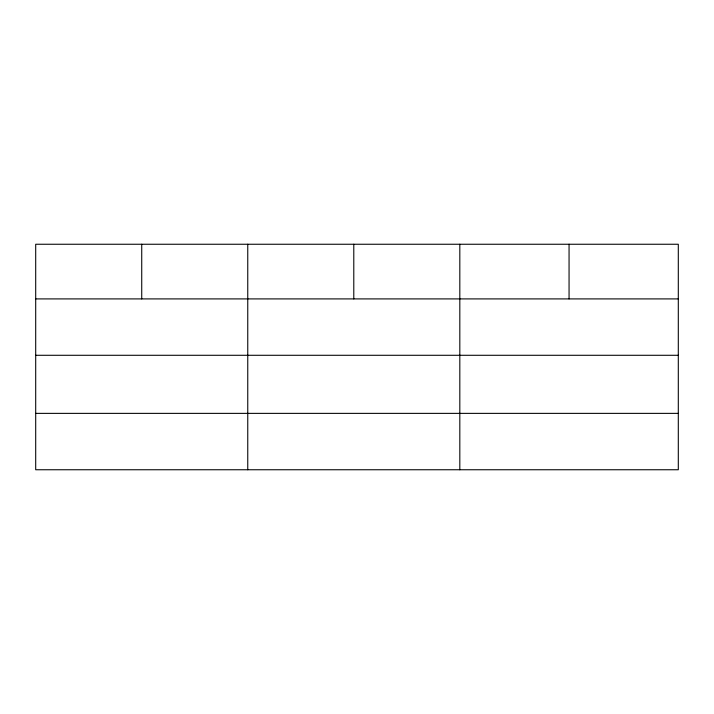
<?xml version="1.0" encoding="UTF-8"?>
<svg xmlns="http://www.w3.org/2000/svg" width="714" height="714" viewBox="0 0 714 714"><rect width="100%" height="100%" fill="white"/><g stroke="black" fill="none" stroke-linecap="round" stroke-linejoin="round"><path stroke-width="1.07" d="M678.3 355.286L678.3 244.25L35.7 244.25L35.7 469.75L678.3 469.75L678.3 355.286L35.7 355.286M35.7 298.907L678.3 298.907M35.7 413.37L678.3 413.37M569.058 244.25L569.058 298.907M459.816 244.25L459.816 469.75M353.787 244.25L353.787 298.907M247.758 244.25L247.758 469.75M141.729 244.25L141.729 298.907"/></g></svg>
